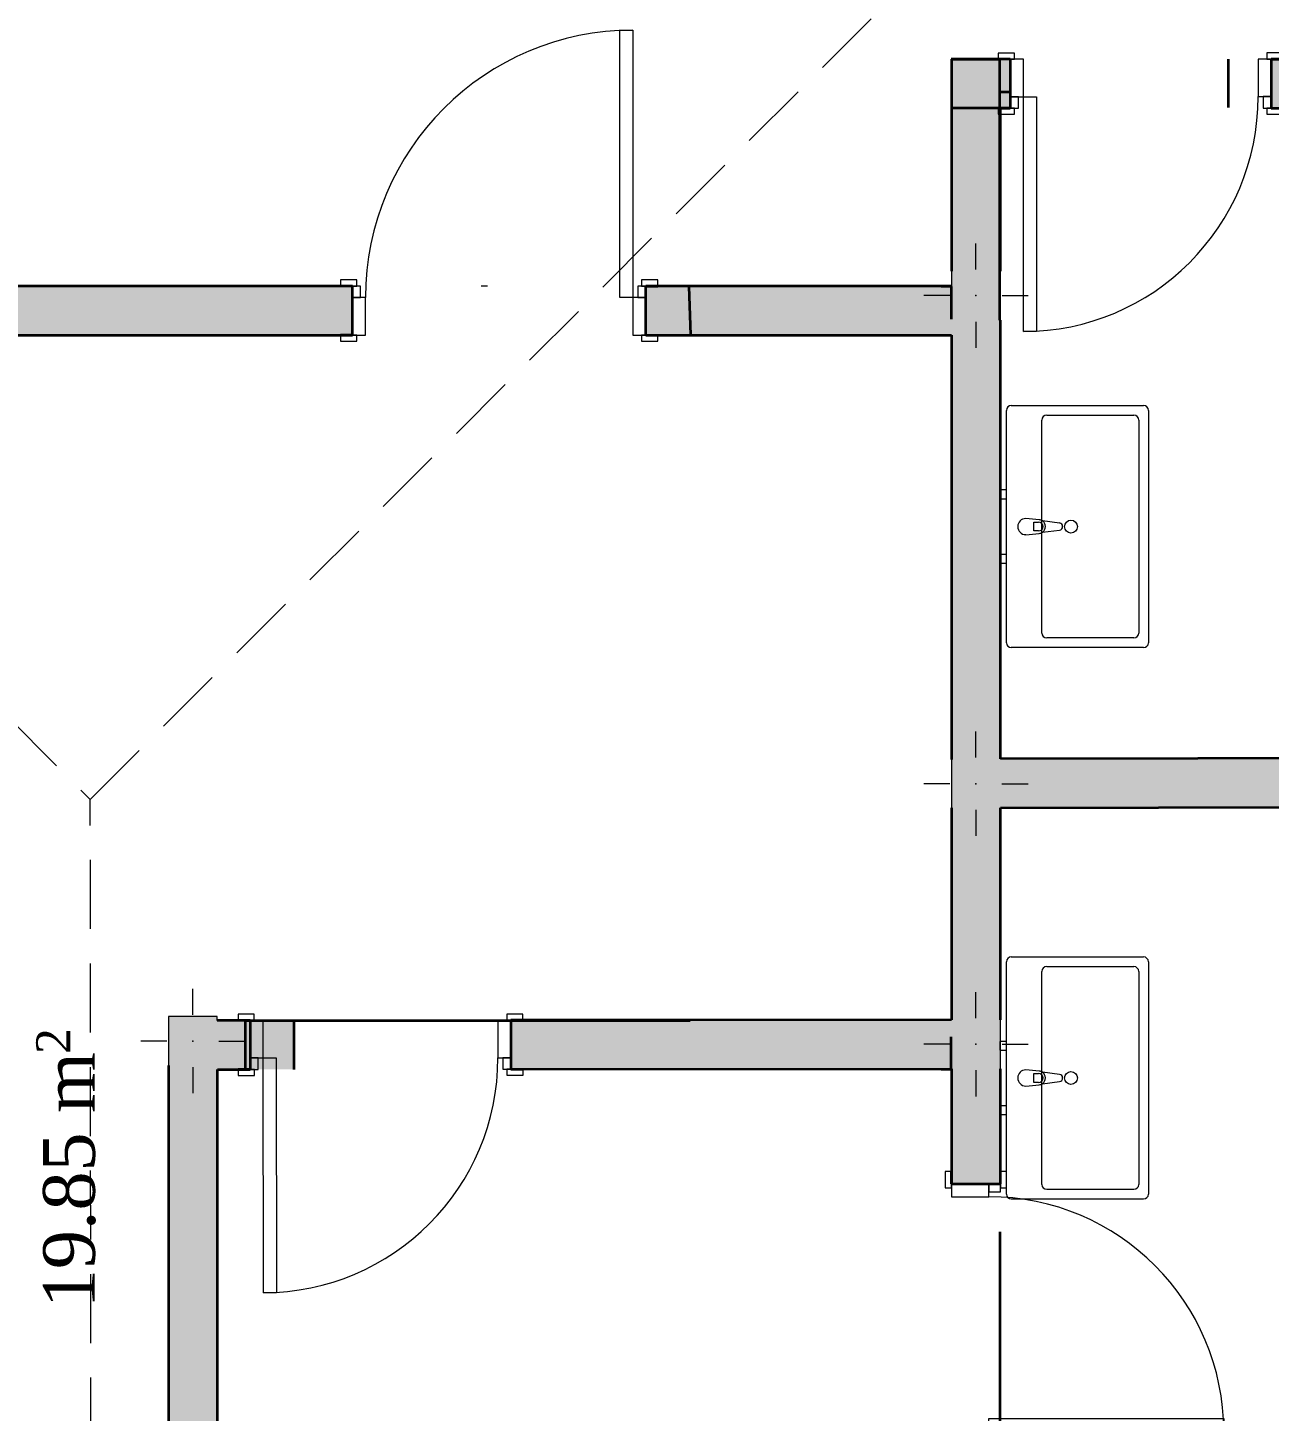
# Model space of a CAD drawing. Header units: millimetres. Extents: x -234375 to -184638, y -91483 to -70216.
# Drawn here: x -194430 to -190622, y -78363 to -74119 of the extents above; entities that cross this region are included whole.
import ezdxf

# ---------------------------------------------------------------- set-up
doc = ezdxf.new("R2010")
doc.units = ezdxf.units.MM
doc.header["$MEASUREMENT"] = 0
doc.linetypes.add('Hidden', pattern=[317.5, 211.666667, -105.833333])
for name, color, linetype, lineweight in [('New_0_Pen_No__15', 214, 'Continuous', 25), ('New_0_Pen_No__7', 7, 'Continuous', 35), ('New_Archicad Doors_Pen_No__27', 7, 'Continuous', 35), ('New_Drawing & Figure_Pen_No__13', 54, 'Continuous', 18), ('New_Drawing & Figure_Pen_No__15', 214, 'Continuous', 25), ('New_Drawing & Figure_Pen_No__7', 7, 'Continuous', 35), ('New_Shell - Roof_Pen_No__1', 7, 'Continuous', 13), ('New_Structural - Bearing_Pen_No__1', 7, 'Continuous', 13), ('New_Structural - Bearing_Pen_No__20', 1, 'Continuous', 0), ('New_Structural - Bearing_Pen_No__27', 7, 'Continuous', 35)]:
    doc.layers.add(name, color=color, linetype=linetype, lineweight=lineweight)
for name, color, linetype, lineweight, true_color in [('New_0_Pen_No__5', 161, 'Continuous', 25, 0x40a5ff), ('New_Archicad Doors_Pen_No__23', 30, 'Continuous', 20, 0xff6600), ('New_Archicad Doors_Pen_No__3', 30, 'Continuous', 18, 0xff6600), ('New_Drawing & Figure_Pen_No__5', 161, 'Continuous', 25, 0x40a5ff), ('New_Drawing & Figure_Pen_No__9', 135, 'Continuous', 13, 0x3dad99), ('New_Structural - Bearing_Pen_No__160', 33, 'Continuous', 20, 0xb4a35c)]:
    doc.layers.add(name, color=color, linetype=linetype, lineweight=lineweight, true_color=true_color)
for name, color, linetype in [('New_Archicad Doors', 7, 'Continuous'), ('New_Shell - Roof', 7, 'Continuous'), ('New_Structural - Bearing', 7, 'Continuous')]:
    doc.layers.add(name, color=color, linetype=linetype)
doc.styles.add('GENERATED_STYLE_2', font='times.ttf')

# ---------------------------------------------------------------- blocks, each defined once
blk = doc.blocks.new('Door')
at = {"layer": 'New_Archicad Doors_Pen_No__23', "color": 30, "linetype": 'Continuous', "lineweight": 20, "true_color": 0xff6600}
for p, q in [((-360, 0), (-400, 0)), ((-400, 0), (-400, -115)), ((-360, -115), (-360, 0)), ((400, 0), (360, 0)), ((360, 0), (360, -115)), ((400, -115), (400, 0)), ((-400, -115), (-360, -115)), ((360, -115), (400, -115))]:
    blk.add_line(p, q, dxfattribs=at)
at = {"layer": 'New_Archicad Doors_Pen_No__27', "color": 7, "linetype": 'Continuous', "lineweight": 35}
for p, q in [((-400, 35), (-437, 35)), ((-400, 35), (-437, 35)), ((-400, 0), (-400, 35)), ((-400, 0), (-400, 35)), ((-400, -115), (-400, 0)), ((-400, -115), (-400, 0)), ((400, 0), (400, 35)), ((400, 0), (400, 35)), ((400, 35), (437, 35)), ((400, 35), (437, 35)), ((400, -115), (400, 0)), ((400, -115), (400, 0)), ((-400, -115), (-437, -115)), ((-400, -115), (-437, -115)), ((400, -115), (437, -115)), ((400, -115), (437, -115))]:
    blk.add_line(p, q, dxfattribs=at)
at = {"layer": 'New_Archicad Doors_Pen_No__3', "color": 30, "linetype": 'Continuous', "lineweight": 18, "true_color": 0xff6600}
for p, q in [((320, 0), (320, 720)), ((320, 720), (360, 720)), ((360, 720), (360, 0)), ((-387, 54), (-437, 54)), ((-437, 54), (-437, 35)), ((-387, 35), (-387, 54)), ((437, 54), (387, 54)), ((387, 54), (387, 35)), ((437, 35), (437, 54)), ((-437, 35), (-387, 35)), ((-375, 35), (-400, 35)), ((-400, 35), (-400, 0)), ((-400, 0), (-375, 0)), ((-375, 0), (-375, 35)), ((360, 0), (320, 0)), ((400, 35), (375, 35)), ((375, 35), (375, 0)), ((375, 0), (400, 0)), ((387, 35), (437, 35)), ((400, 0), (400, 35)), ((-387, -115), (-437, -115)), ((-437, -115), (-437, -134)), ((-387, -134), (-387, -115)), ((437, -115), (387, -115)), ((387, -115), (387, -134)), ((437, -134), (437, -115)), ((-437, -134), (-387, -134)), ((387, -134), (437, -134))]:
    blk.add_line(p, q, dxfattribs=at)
blk.add_arc((360, 0), 720, 90, 180, dxfattribs=at)
blk = doc.blocks.new('Wall_5', base_point=(-191446.4, -78662))
at = {"layer": 'New_Structural - Bearing_Pen_No__160', "linetype": 'Continuous', "lineweight": 0, "true_color": 0x5a512e}
for points in [[(-191446.4, -74216), (-191596.4, -74216.1), (-191446.4, -74366), (-191446.4, -74366)], [(-191596.4, -74366.1), (-191446.4, -74366), (-191596.4, -74216.1)], [(-191446.4, -74366), (-191596.4, -74366.1), (-191596.4, -74866), (-191446.4, -74866)], [(-191596.4, -76512), (-191596.4, -77162), (-191446.4, -77162), (-191446.4, -75016), (-191596.4, -75016), (-191596.4, -76364), (-191446.5, -76364), (-191446.5, -76512)], [(-191596.4, -77312), (-191596.4, -77664.8), (-191446.4, -77664.8), (-191446.4, -77312)], [(-191596.4, -78512), (-191446.4, -78512), (-191446.4, -78464.8), (-191596.4, -78464.8)]]:
    blk.add_hatch(color=59, dxfattribs=at).paths.add_polyline_path(points)
at = {"layer": 'New_Structural - Bearing_Pen_No__27', "color": 7, "linetype": 'Continuous', "lineweight": 35}
for p, q in [((-191596.4, -77664.8), (-191596.4, -77627.8)), ((-191446.4, -77664.8), (-191446.4, -77627.8)), ((-191596.4, -77664.8), (-191481.4, -77664.8)), ((-191481.4, -77664.8), (-191446.4, -77664.8)), ((-191596.4, -78464.8), (-191596.4, -78501.8)), ((-191596.4, -78464.8), (-191481.4, -78464.8)), ((-191481.4, -78464.8), (-191446.4, -78464.8)), ((-191446.4, -78464.8), (-191446.4, -78501.8))]:
    blk.add_line(p, q, dxfattribs=at)
at = {"layer": 'New_Structural - Bearing_Pen_No__27', "color": 7, "linetype": 'Continuous', "lineweight": 35, "flags": 128}
for points in [[(-191596.4, -74216.1), (-191446.4, -74216)], [(-191596.4, -74216.1), (-191596.4, -74866)], [(-191446.4, -74866), (-191446.4, -74366)], [(-191446.4, -76362), (-191446.4, -75016)], [(-191596.4, -75062), (-191596.4, -76364)], [(-191596.4, -76512), (-191596.4, -77162)], [(-191446.4, -77162), (-191446.4, -76512)], [(-191596.4, -77312), (-191596.4, -77664.8)], [(-191446.4, -77664.8), (-191446.4, -77312)], [(-191596.4, -78464.8), (-191596.4, -78512)], [(-191446.4, -78512), (-191446.4, -78464.8)]]:
    blk.add_lwpolyline(points, dxfattribs=at)
at = {"layer": 'New_Archicad Doors', "color": 21, "linetype": 'Continuous', "lineweight": 18, "true_color": 0xff9955, "zscale": 1000, "rotation": 270.0000003088271}
blk.add_blockref('Door', (-191481.4, -78064.8), dxfattribs=at)
blk = doc.blocks.new('Wall_6', base_point=(-191446.4, -76512))
at = {"layer": 'New_Structural - Bearing_Pen_No__160', "linetype": 'Continuous', "lineweight": 0, "true_color": 0x5a512e}
blk.add_hatch(color=59, dxfattribs=at).paths.add_polyline_path([(-191446.4, -76512), (-189025.4, -76507.3), (-189025.4, -76357.3), (-191446.4, -76362)])
at = {"layer": 'New_Structural - Bearing_Pen_No__27', "color": 7, "linetype": 'Continuous', "lineweight": 35, "flags": 128}
for points in [[(-189025.4, -76357.3), (-191446.4, -76362)], [(-191446.4, -76512), (-189025.4, -76507.3)]]:
    blk.add_lwpolyline(points, dxfattribs=at)
blk = doc.blocks.new('Wall_7', base_point=(-188875.5, -74215.3))
at = {"layer": 'New_Structural - Bearing_Pen_No__160', "linetype": 'Continuous', "lineweight": 0, "true_color": 0x5a512e}
for points in [[(-191446.4, -74366), (-191416, -74366), (-191416.1, -74216), (-191446.4, -74216)], [(-189025.5, -74215.4), (-190616.1, -74215.8), (-190616, -74365.8), (-189025.5, -74365.4)], [(-189025.5, -74365.4), (-188875.5, -74365.3), (-188875.5, -74215.3), (-188875.5, -74355.3), (-189015.5, -74355.3)], [(-189025.5, -74215.4), (-189025.5, -74365.4), (-189015.5, -74355.3), (-189015.5, -74355.3), (-189015.5, -74215.4)]]:
    blk.add_hatch(color=59, dxfattribs=at).paths.add_polyline_path(points)
at = {"layer": 'New_Structural - Bearing_Pen_No__27', "color": 7, "linetype": 'Continuous', "lineweight": 35}
for p, q in [((-191416.1, -74216), (-191453.1, -74216)), ((-191416.1, -74216), (-191416, -74331)), ((-190616.1, -74215.8), (-190579.1, -74215.8)), ((-190616.1, -74215.8), (-190616, -74330.8)), ((-191416, -74331), (-191416, -74366)), ((-190616, -74330.8), (-190616, -74365.8)), ((-191416, -74366), (-191453, -74366)), ((-190616, -74365.8), (-190579, -74365.8))]:
    blk.add_line(p, q, dxfattribs=at)
at = {"layer": 'New_Structural - Bearing_Pen_No__27', "color": 7, "linetype": 'Continuous', "lineweight": 35, "flags": 128}
for points in [[(-191416.1, -74216), (-191446.4, -74216)], [(-190161, -74215.7), (-190616.1, -74215.8)], [(-189015.5, -74215.4), (-190011, -74215.6)], [(-191446.4, -74366), (-191416, -74366)], [(-190616, -74365.8), (-189025.5, -74365.4)], [(-188875.5, -74355.3), (-188875.5, -74365.3)]]:
    blk.add_lwpolyline(points, dxfattribs=at)
at = {"layer": 'New_Archicad Doors', "color": 21, "linetype": 'Continuous', "lineweight": 18, "true_color": 0xff9955, "zscale": 1000, "rotation": 180.015292002472}
blk.add_blockref('Door', (-191016, -74330.9), dxfattribs=at)
blk = doc.blocks.new('Wall_17', base_point=(-193847.2, -77164.2))
at = {"layer": 'New_Structural - Bearing_Pen_No__160', "linetype": 'Continuous', "lineweight": 0, "true_color": 0x5a512e}
for points in [[(-193848.7, -77302.2), (-193859.2, -77302.2), (-193847.2, -77314.2), (-193847.2, -77164.2), (-193848.7, -77164.2)], [(-193847.2, -77314.2), (-193747.4, -77314.1), (-193747.5, -77164.1), (-193847.2, -77164.2)], [(-191596.4, -77162), (-192947.5, -77163.3), (-192947.4, -77313.3), (-191596.4, -77312)], [(-193859.2, -77302.2), (-193997.2, -77302.2), (-193997.2, -77314.4), (-193847.2, -77314.2)]]:
    blk.add_hatch(color=59, dxfattribs=at).paths.add_polyline_path(points)
at = {"layer": 'New_Structural - Bearing_Pen_No__27', "color": 7, "linetype": 'Continuous', "lineweight": 35}
for p, q in [((-193747.5, -77164.1), (-193784.5, -77164.2)), ((-193747.5, -77164.1), (-193747.4, -77279.1)), ((-192947.5, -77163.3), (-192910.5, -77163.3)), ((-192947.5, -77163.3), (-192947.4, -77278.3)), ((-193747.4, -77314.1), (-193784.4, -77314.2)), ((-193747.4, -77279.1), (-193747.4, -77314.1)), ((-192947.4, -77278.3), (-192947.4, -77313.3)), ((-192947.4, -77313.3), (-192910.4, -77313.3))]:
    blk.add_line(p, q, dxfattribs=at)
at = {"layer": 'New_Structural - Bearing_Pen_No__27', "color": 7, "linetype": 'Continuous', "lineweight": 35, "flags": 128}
for points in [[(-193747.5, -77164.1), (-193848.7, -77164.2)], [(-191596.4, -77162), (-192947.5, -77163.3)], [(-193997.2, -77302.2), (-193997.2, -77314.4)], [(-193847.2, -77314.2), (-193747.4, -77314.1)], [(-192947.4, -77313.3), (-191596.4, -77312)]]:
    blk.add_lwpolyline(points, dxfattribs=at)
at = {"layer": 'New_Archicad Doors', "color": 21, "linetype": 'Continuous', "lineweight": 18, "true_color": 0xff9955, "zscale": 1000, "rotation": 180.0564269339651}
blk.add_blockref('Door', (-193347.4, -77278.7), dxfattribs=at)
blk = doc.blocks.new('Wall_18', base_point=(-193847.2, -77164.2))
at = {"layer": 'New_Structural - Bearing_Pen_No__160', "linetype": 'Continuous', "lineweight": 0, "true_color": 0x5a512e}
blk.add_hatch(color=59, dxfattribs=at).paths.add_polyline_path([(-193997.2, -82863.3), (-193847.2, -82863.3), (-193847.2, -80075.8), (-193994.3, -80075.8), (-193994.3, -79925.8), (-193847.2, -79925.8), (-193847.2, -77314.2), (-193997.2, -77314.4)])
at = {"layer": 'New_Structural - Bearing_Pen_No__27', "color": 7, "linetype": 'Continuous', "lineweight": 35, "flags": 128}
for points in [[(-193997.2, -77314.4), (-193997.2, -82863.3)], [(-193847.2, -79925.8), (-193847.2, -77314.2)], [(-193847.2, -82863.3), (-193847.2, -80075.8)], [(-193997.2, -82863.3), (-193847.2, -82863.3)]]:
    blk.add_lwpolyline(points, dxfattribs=at)
blk = doc.blocks.new('Door_2')
at = {"layer": 'New_Archicad Doors_Pen_No__23', "color": 30, "linetype": 'Continuous', "lineweight": 20, "true_color": 0xff6600}
for p, q in [((-410, 0), (-450, 0)), ((-450, 0), (-450, -115)), ((-410, -115), (-410, 0)), ((450, 0), (410, 0)), ((410, 0), (410, -115)), ((450, -115), (450, 0)), ((-450, -115), (-410, -115)), ((410, -115), (450, -115))]:
    blk.add_line(p, q, dxfattribs=at)
at = {"layer": 'New_Archicad Doors_Pen_No__27', "color": 7, "linetype": 'Continuous', "lineweight": 35}
for p, q in [((-450, 35), (-487, 35)), ((-450, 35), (-487, 35)), ((-450, 0), (-450, 35)), ((-450, 0), (-450, 35)), ((-450, -115), (-450, 0)), ((-450, -115), (-450, 0)), ((450, 0), (450, 35)), ((450, 0), (450, 35)), ((450, 35), (487, 35)), ((450, 35), (487, 35)), ((450, -115), (450, 0)), ((450, -115), (450, 0)), ((-450, -115), (-487, -115)), ((-450, -115), (-487, -115)), ((450, -115), (487, -115)), ((450, -115), (487, -115))]:
    blk.add_line(p, q, dxfattribs=at)
at = {"layer": 'New_Archicad Doors_Pen_No__3', "color": 30, "linetype": 'Continuous', "lineweight": 18, "true_color": 0xff6600}
for p, q in [((370, 0), (370, 820)), ((370, 820), (410, 820)), ((410, 820), (410, 0)), ((-437, 54), (-487, 54)), ((-487, 54), (-487, 35)), ((-437, 35), (-437, 54)), ((487, 54), (437, 54)), ((437, 54), (437, 35)), ((487, 35), (487, 54)), ((-487, 35), (-437, 35)), ((-425, 35), (-450, 35)), ((-450, 35), (-450, 0)), ((-450, 0), (-425, 0)), ((-425, 0), (-425, 35)), ((410, 0), (370, 0)), ((450, 35), (425, 35)), ((425, 35), (425, 0)), ((425, 0), (450, 0)), ((437, 35), (487, 35)), ((450, 0), (450, 35)), ((-437, -115), (-487, -115)), ((-487, -115), (-487, -134)), ((-437, -134), (-437, -115)), ((487, -115), (437, -115)), ((437, -115), (437, -134)), ((487, -134), (487, -115)), ((-487, -134), (-437, -134)), ((437, -134), (487, -134))]:
    blk.add_line(p, q, dxfattribs=at)
blk.add_arc((410, 0), 820, 90, 180, dxfattribs=at)
blk = doc.blocks.new('Wall_19', base_point=(-195049, -75062))
at = {"layer": 'New_Structural - Bearing_Pen_No__160', "linetype": 'Continuous', "lineweight": 0, "true_color": 0x5a512e}
for points in [[(-195049, -75062), (-193433.6, -75062), (-193433.6, -74912), (-195049, -74912)], [(-192533.6, -75062), (-191596.4, -75062), (-191596.4, -74912), (-192533.6, -74912)]]:
    blk.add_hatch(color=59, dxfattribs=at).paths.add_polyline_path(points)
at = {"layer": 'New_Structural - Bearing_Pen_No__27', "color": 7, "linetype": 'Continuous', "lineweight": 35}
for p, q in [((-193433.6, -74912), (-193470.6, -74912)), ((-193433.6, -74947), (-193433.6, -74912)), ((-192533.6, -74912), (-192496.6, -74912)), ((-192533.6, -74947), (-192533.6, -74912)), ((-193433.6, -75062), (-193433.6, -74947)), ((-192533.6, -75062), (-192533.6, -74947)), ((-193433.6, -75062), (-193470.6, -75062)), ((-192533.6, -75062), (-192496.6, -75062))]:
    blk.add_line(p, q, dxfattribs=at)
at = {"layer": 'New_Structural - Bearing_Pen_No__27', "color": 7, "linetype": 'Continuous', "lineweight": 35, "flags": 128}
for points in [[(-193433.6, -74912), (-195049, -74912)], [(-191596.4, -74912), (-192533.6, -74912)], [(-195199, -75062), (-195198.2, -75062)], [(-195049, -75062), (-193433.6, -75062)], [(-192533.6, -75062), (-191596.4, -75062)]]:
    blk.add_lwpolyline(points, dxfattribs=at)
at = {"layer": 'New_Archicad Doors', "color": 21, "linetype": 'Continuous', "lineweight": 18, "true_color": 0xff9955, "zscale": 1000}
blk.add_blockref('Door_2', (-192983.6, -74947), dxfattribs=at)
blk = doc.blocks.new('Column_4', base_point=(-193922.9, -77227.2))
at = {"layer": 'New_Structural - Bearing_Pen_No__160', "linetype": 'Continuous', "lineweight": 0, "true_color": 0x5a512e}
for points in [[(-193997.2, -77164.4), (-193848.7, -77164.2), (-193848.7, -77152.2), (-193997.2, -77152.2)], [(-193997.2, -77164.4), (-193859.2, -77302.2), (-193848.7, -77302.2), (-193848.7, -77164.2)], [(-193997.2, -77164.4), (-193997.2, -77302.2), (-193859.2, -77302.2)]]:
    blk.add_hatch(color=59, dxfattribs=at).paths.add_polyline_path(points)
at = {"layer": 'New_Structural - Bearing_Pen_No__1', "color": 7, "linetype": 'Continuous', "lineweight": 13, "flags": 128}
for points in [[(-193848.7, -77164.2), (-193848.7, -77152.2), (-193997.2, -77152.2), (-193997.2, -77164.4)], [(-193997.2, -77164.4), (-193997.2, -77302.2)]]:
    blk.add_lwpolyline(points, dxfattribs=at)
at = {"layer": 'New_Structural - Bearing_Pen_No__20', "color": 1, "linetype": 'Continuous', "lineweight": 0}
for p, q in [((-193922.9, -77147.2), (-193922.9, -77067.2)), ((-194002.9, -77227.2), (-194082.9, -77227.2)), ((-193842.9, -77227.2), (-193762.9, -77227.2)), ((-193922.9, -77307.2), (-193922.9, -77387.2))]:
    blk.add_line(p, q, dxfattribs=at)
blk.add_point((-193922.9, -77227.2), dxfattribs=at)
blk = doc.blocks.new('Column_7', base_point=(-191521.4, -77237))
at = {"layer": 'New_Structural - Bearing_Pen_No__160', "linetype": 'Continuous', "lineweight": 0, "true_color": 0x5a512e}
blk.add_hatch(color=59, dxfattribs=at).paths.add_polyline_path([(-191596.4, -77312), (-191446.4, -77312), (-191446.4, -77162), (-191596.4, -77162)])
at = {"layer": 'New_Structural - Bearing_Pen_No__1', "color": 7, "linetype": 'Continuous', "lineweight": 13, "flags": 128}
blk.add_lwpolyline([(-191446.4, -77312), (-191446.4, -77162)], dxfattribs=at)
at = {"layer": 'New_Structural - Bearing_Pen_No__20', "color": 1, "linetype": 'Continuous', "lineweight": 0}
for p, q in [((-191521.4, -77157), (-191521.4, -77077)), ((-191601.4, -77237), (-191681.4, -77237)), ((-191441.4, -77237), (-191361.4, -77237)), ((-191521.4, -77317), (-191521.4, -77397))]:
    blk.add_line(p, q, dxfattribs=at)
blk.add_point((-191521.4, -77237), dxfattribs=at)
blk = doc.blocks.new('Column_19', base_point=(-191521.4, -74941))
at = {"layer": 'New_Structural - Bearing_Pen_No__160', "linetype": 'Continuous', "lineweight": 0, "true_color": 0x5a512e}
blk.add_hatch(color=59, dxfattribs=at).paths.add_polyline_path([(-191596.4, -74912), (-191596.4, -75016), (-191446.4, -75016), (-191446.4, -74866), (-191596.4, -74866)])
at = {"layer": 'New_Structural - Bearing_Pen_No__1', "color": 7, "linetype": 'Continuous', "lineweight": 13, "flags": 128}
for points in [[(-191596.4, -74866), (-191596.4, -74912)], [(-191446.4, -75016), (-191446.4, -74866)]]:
    blk.add_lwpolyline(points, dxfattribs=at)
at = {"layer": 'New_Structural - Bearing_Pen_No__20', "color": 1, "linetype": 'Continuous', "lineweight": 0}
for p, q in [((-191521.4, -74861), (-191521.4, -74781)), ((-191601.4, -74941), (-191681.4, -74941)), ((-191441.4, -74941), (-191361.4, -74941)), ((-191521.4, -75021), (-191521.4, -75101))]:
    blk.add_line(p, q, dxfattribs=at)
blk.add_point((-191521.4, -74941), dxfattribs=at)
blk = doc.blocks.new('Column_28', base_point=(-191521.5, -76438))
at = {"layer": 'New_Structural - Bearing_Pen_No__160', "linetype": 'Continuous', "lineweight": 0, "true_color": 0x5a512e}
blk.add_hatch(color=59, dxfattribs=at).paths.add_polyline_path([(-191596.4, -76364), (-191596.4, -76512), (-191446.5, -76512), (-191446.5, -76364)])
at = {"layer": 'New_Structural - Bearing_Pen_No__1', "color": 7, "linetype": 'Continuous', "lineweight": 13, "flags": 128}
blk.add_lwpolyline([(-191596.4, -76364), (-191596.4, -76512)], dxfattribs=at)
at = {"layer": 'New_Structural - Bearing_Pen_No__20', "color": 1, "linetype": 'Continuous', "lineweight": 0}
for p, q in [((-191521.5, -76358), (-191521.5, -76278)), ((-191601.5, -76438), (-191681.5, -76438)), ((-191441.5, -76438), (-191361.5, -76438)), ((-191521.5, -76518), (-191521.5, -76598))]:
    blk.add_line(p, q, dxfattribs=at)
blk.add_point((-191521.5, -76438), dxfattribs=at)
blk = doc.blocks.new('Roof_1', base_point=(-201339, -70721))
at = {"layer": 'New_Shell - Roof_Pen_No__1', "color": 7, "linetype": 'Hidden', "lineweight": 13, "flags": 128}
for points in [[(-194237.5, -76486), (-190490.6, -72740.3)], [(-196512.6, -74213.8), (-194237.5, -76486)], [(-194231.4, -83868.5), (-194231.4, -83563.9), (-194237.5, -76486)]]:
    blk.add_lwpolyline(points, dxfattribs=at)

msp = doc.modelspace()

# ---------------------------------------------------------------- hatches: boundary and pattern name
at = {"layer": 'New_0_Pen_No__5', "linetype": 'Continuous', "lineweight": 25, "true_color": 0x40a5ff}
msp.add_hatch(color=161, dxfattribs=at).paths.add_polyline_path([(-193761.5, -77164), (-193761.5, -77314), (-193613, -77314), (-193613, -77164)])
at = {"layer": 'New_Drawing & Figure_Pen_No__5', "linetype": 'Continuous', "lineweight": 25, "true_color": 0x40a5ff}
msp.add_hatch(color=161, dxfattribs=at).paths.add_polyline_path([(-193761.5, -77164), (-193761.5, -77314), (-193613, -77314), (-193613, -77164)])

# ---------------------------------------------------------------- linework, layer by layer
at = {"layer": 'New_0_Pen_No__7', "color": 7, "linetype": 'Continuous', "lineweight": 35}
for p, q in [((-191447.8, -74216), (-191597.8, -74215.9)), ((-191447.8, -74316), (-191447.8, -74216)), ((-190747.8, -74216), (-190747.8, -74364)), ((-191447.8, -75016), (-191447.8, -74316)), ((-191447.8, -74316), (-191417.8, -74316)), ((-191447.8, -74366), (-191597.8, -74365.9)), ((-192396.2, -75061.1), (-192400.8, -74912.7)), ((-191597.8, -74913.1), (-191627.8, -74913.1)), ((-191597.8, -74913.1), (-191597.8, -75013.1)), ((-193761.5, -77314), (-193761.5, -77164)), ((-193761.5, -77164), (-192397.8, -77164)), ((-193613, -77164), (-193613, -77314)), ((-191597.8, -77314), (-191597.8, -77214)), ((-191597.8, -77314), (-191627.8, -77314)), ((-191447.8, -77812), (-191447.8, -78512))]:
    msp.add_line(p, q, dxfattribs=at)
at = {"layer": 'New_Drawing & Figure_Pen_No__13', "color": 54, "linetype": 'Continuous', "lineweight": 18}
msp.add_line((-193019.5, -74912.3), (-193039.3, -74912.3), dxfattribs=at)
at = {"layer": 'New_Drawing & Figure_Pen_No__7', "color": 7, "linetype": 'Continuous', "lineweight": 35}
for p, q in [((-191447.8, -74216), (-191597.8, -74215.9)), ((-191447.8, -74316), (-191447.8, -74216)), ((-190747.8, -74216), (-190747.8, -74364)), ((-191447.8, -75016), (-191447.8, -74316)), ((-191447.8, -74316), (-191417.8, -74316)), ((-191447.8, -74366), (-191597.8, -74365.9)), ((-192396.2, -75061.1), (-192400.8, -74912.7)), ((-191597.8, -74913.1), (-191627.8, -74913.1)), ((-191597.8, -74913.1), (-191597.8, -75013.1)), ((-193761.5, -77314), (-193761.5, -77164)), ((-193761.5, -77164), (-192397.8, -77164)), ((-193613, -77164), (-193613, -77314)), ((-191597.8, -77314), (-191597.8, -77214)), ((-191597.8, -77314), (-191627.8, -77314)), ((-191447.8, -77812), (-191447.8, -78512))]:
    msp.add_line(p, q, dxfattribs=at)
at = {"layer": 'New_Drawing & Figure_Pen_No__9', "color": 135, "linetype": 'Continuous', "lineweight": 13, "true_color": 0x3dad99}
for p, q in [((-191413.2, -75278.2), (-191007.3, -75278.2)), ((-191428, -76005.8), (-191428, -75293)), ((-191319.1, -75976.1), (-191319.1, -75322.7)), ((-191304.3, -75307.9), (-191037, -75307.9)), ((-191022.1, -75322.7), (-191022.1, -75976.1)), ((-190992.4, -75293), (-190992.4, -76005.8)), ((-191428, -75537.1), (-191447.8, -75537.1)), ((-191447.8, -75537.1), (-191447.8, -75563.8)), ((-191447.8, -75563.8), (-191428, -75563.8)), ((-191428, -75563.8), (-191428, -75537.1)), ((-191327.1, -75628.6), (-191368.6, -75624.7)), ((-191344, -75636), (-191329.2, -75636)), ((-191344, -75662.9), (-191344, -75636)), ((-191329.2, -75662.9), (-191344, -75662.9)), ((-191265.3, -75638.4), (-191317.7, -75631.9)), ((-191317.7, -75667), (-191265.3, -75660.4)), ((-191368.6, -75674.2), (-191327.1, -75670.2)), ((-191428, -75735.1), (-191447.8, -75735.1)), ((-191447.8, -75735.1), (-191447.8, -75761.8)), ((-191428, -75761.8), (-191428, -75735.1)), ((-191447.8, -75761.8), (-191428, -75761.8)), ((-191037, -75991), (-191304.3, -75991)), ((-191007.3, -76020.7), (-191413.2, -76020.7)), ((-191413.2, -76969.2), (-191007.3, -76969.2)), ((-191428, -77696.8), (-191428, -76984)), ((-191319.1, -77667.1), (-191319.1, -77013.7)), ((-191304.3, -76998.9), (-191037, -76998.9)), ((-191022.1, -77013.7), (-191022.1, -77667.1)), ((-190992.4, -76984), (-190992.4, -77696.8)), ((-191428, -77228.1), (-191447.8, -77228.1)), ((-191447.8, -77228.1), (-191447.8, -77254.8)), ((-191428, -77254.8), (-191428, -77228.1)), ((-191447.8, -77254.8), (-191428, -77254.8)), ((-191327.1, -77319.6), (-191368.6, -77315.7)), ((-191344, -77327), (-191329.2, -77327)), ((-191344, -77353.9), (-191344, -77327)), ((-191329.2, -77353.9), (-191344, -77353.9)), ((-191265.3, -77329.4), (-191317.7, -77322.9)), ((-191317.7, -77358), (-191265.3, -77351.4)), ((-191368.6, -77365.2), (-191327.1, -77361.2)), ((-191428, -77426.1), (-191447.8, -77426.1)), ((-191447.8, -77426.1), (-191447.8, -77452.8)), ((-191428, -77452.8), (-191428, -77426.1)), ((-191447.8, -77452.8), (-191428, -77452.8)), ((-191037, -77682), (-191304.3, -77682)), ((-191007.3, -77711.7), (-191413.2, -77711.7))]:
    msp.add_line(p, q, dxfattribs=at)
for centre in [(-191230, -75649.4), (-191230, -77340.4)]:
    msp.add_circle(centre, 19.8, dxfattribs=at)
for centre, radius, start, end in [((-191413.2, -75293), 14.8, 90, 180), ((-191007.3, -75293), 14.8, 0, 90), ((-191304.3, -75322.7), 14.8, 90, 180), ((-191037, -75322.7), 14.8, 0, 90), ((-191368.6, -75649.4), 24.7, 90, 270), ((-191329.2, -75649.4), 13.5, 270, 90), ((-191329, -75649.4), 20.9, 57.229, 84.8304), ((-191329, -75649.4), 20.9, 302.771, 57.229), ((-191266.6, -75649.4), 11.1, 277.1389, 82.8611), ((-191329, -75649.4), 20.9, 275.1696, 302.771), ((-191304.3, -75976.1), 14.8, 180, 270), ((-191037, -75976.1), 14.8, 270, 0), ((-191413.2, -76005.8), 14.8, 180, 270), ((-191007.3, -76005.8), 14.8, 270, 0), ((-191413.2, -76984), 14.8, 90, 180), ((-191007.3, -76984), 14.8, 0, 90), ((-191304.3, -77013.7), 14.8, 90, 180), ((-191037, -77013.7), 14.8, 0, 90), ((-191368.6, -77340.4), 24.7, 90, 270), ((-191329.2, -77340.4), 13.5, 270, 90), ((-191329, -77340.4), 20.9, 57.229, 84.8304), ((-191329, -77340.4), 20.9, 275.1696, 302.771), ((-191329, -77340.4), 20.9, 302.771, 57.229), ((-191266.6, -77340.4), 11.1, 277.1389, 82.8611), ((-191413.2, -77696.8), 14.8, 180, 270), ((-191304.3, -77667.1), 14.8, 180, 270), ((-191037, -77667.1), 14.8, 270, 0), ((-191007.3, -77696.8), 14.8, 270, 0)]:
    msp.add_arc(centre, radius, start, end, dxfattribs=at)

# ---------------------------------------------------------------- block references
at = {"layer": 'New_Shell - Roof', "color": 7, "linetype": 'Continuous', "lineweight": 13}
msp.add_blockref('Roof_1', (-201339, -70721), dxfattribs=at)
at = {"layer": 'New_Structural - Bearing', "color": 7, "lineweight": 35}
for name, p in [('Wall_19', (-195049, -75062)), ('Wall_5', (-191446.4, -78662)), ('Wall_7', (-188875.5, -74215.3)), ('Wall_6', (-191446.4, -76512)), ('Wall_17', (-193847.2, -77164.2)), ('Wall_18', (-193847.2, -77164.2))]:
    msp.add_blockref(name, p, dxfattribs=at)
at = {"layer": 'New_Structural - Bearing', "color": 7, "lineweight": 13}
for name, p in [('Column_19', (-191521.4, -74941)), ('Column_28', (-191521.5, -76438)), ('Column_4', (-193922.9, -77227.2)), ('Column_7', (-191521.4, -77237))]:
    msp.add_blockref(name, p, dxfattribs=at)

# ---------------------------------------------------------------- texts
at = {"layer": 'New_0_Pen_No__15', "color": 214, "linetype": 'Continuous', "lineweight": 25, "attachment_point": 7, "rotation": 90, "style": 'GENERATED_STYLE_2'}
for s, insert, char_height in [('\\A1;{\\pql;\\fTimes New Roman|b0|i0|c0|p0;\\W1.000000;2}', (-194298.8, -77266.7), 104.661), ('\\A1;{\\pql;\\fTimes New Roman|b0|i0|c0|p0;\\W1.000000;19.85 m}', (-194220.2, -78046.4), 158.578)]:
    msp.add_mtext(s, dxfattribs=dict(at, insert=insert, char_height=char_height))
at = {"layer": 'New_Drawing & Figure_Pen_No__15', "color": 214, "linetype": 'Continuous', "lineweight": 25, "attachment_point": 7, "rotation": 90, "style": 'GENERATED_STYLE_2'}
for s, insert, char_height in [('\\A1;{\\pql;\\fTimes New Roman|b0|i0|c0|p0;\\W1.000000;2}', (-194298.8, -77266.7), 104.661), ('\\A1;{\\pql;\\fTimes New Roman|b0|i0|c0|p0;\\W1.000000;19.85 m}', (-194220.2, -78046.4), 158.578)]:
    msp.add_mtext(s, dxfattribs=dict(at, insert=insert, char_height=char_height))

doc.saveas('drawing.dxf')
